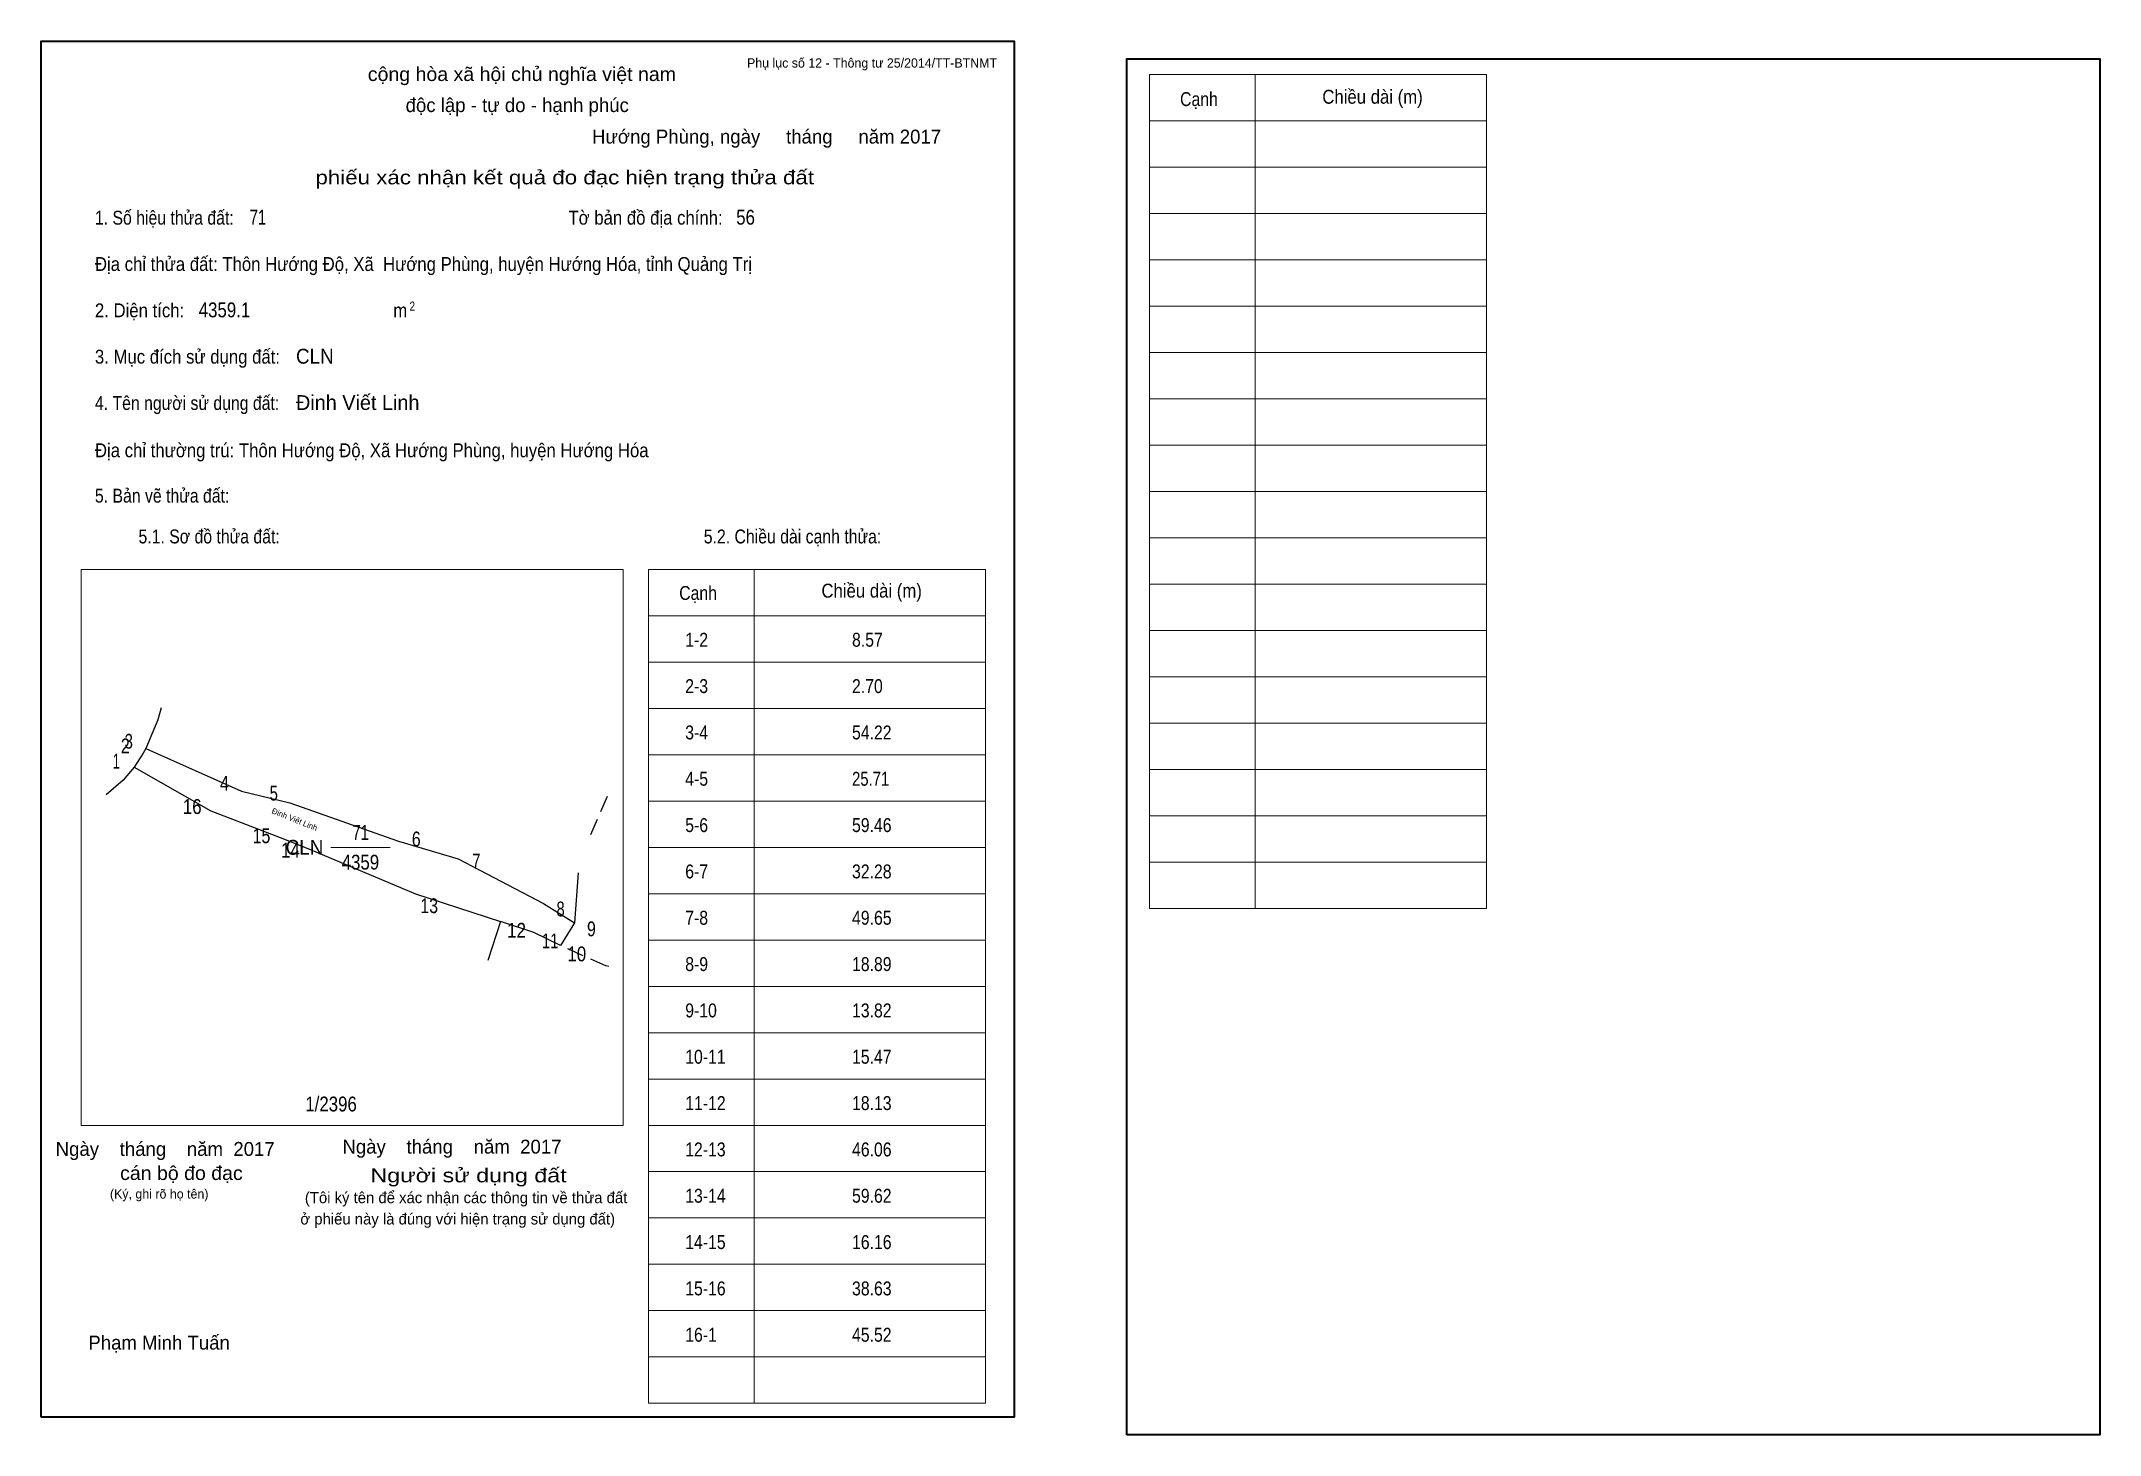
# Model space of a CAD drawing. Header units: centimetres. Extents: x 0 to 44.4, y -0.4 to 29.7.
import ezdxf
from ezdxf.enums import TextEntityAlignment as Align

# ---------------------------------------------------------------- set-up
doc = ezdxf.new("R2010")
doc.units = ezdxf.units.CM
doc.header["$LTSCALE"] = 0.12
doc.linetypes.add('MEDIUM_DASHED', pattern=[4.5, 3, -1.5])
for name, color, linetype in [('2', 7, 'Continuous'), ('30', 7, 'Continuous'), ('32', 7, 'Continuous'), ('34', 7, 'Continuous')]:
    doc.layers.add(name, color=color, linetype=linetype)
for name, color, linetype, lineweight in [('33', 7, 'Continuous', 13), ('6', 7, 'Continuous', 25), ('63', 7, 'Continuous', 13)]:
    doc.layers.add(name, color=color, linetype=linetype, lineweight=lineweight)

msp = doc.modelspace()

# ---------------------------------------------------------------- linework, layer by layer
at = {"layer": '33'}
msp.add_line((6.25, 12.3), (7.53, 12.3), dxfattribs=at)
at = {"layer": '6', "linetype": 'MEDIUM_DASHED'}
msp.add_line((11.86, 12.58), (12.25, 13.47), dxfattribs=at)
at = {"layer": '6'}
msp.add_line((9.91, 10.7), (9.64, 9.86), dxfattribs=at)
for points in [[(2.59, 15.31), (2.52, 15.05), (2.26, 14.43)], [(2.26, 14.43), (2.2, 14.33), (2.01, 14.03)], [(2.26, 14.43), (4.32, 13.51), (5.37, 13.26), (7.71, 12.43), (9, 12.05), (10.84, 11.09), (11.51, 10.67)], [(2.01, 14.03), (1.77, 13.75), (1.4, 13.43)], [(2.01, 14.03), (3.66, 13.09), (5.16, 12.51), (5.79, 12.26), (8.08, 11.3), (9.91, 10.7)], [(11.59, 11.75), (11.51, 10.67), (11.21, 10.18)], [(11.21, 10.18), (10.63, 10.46), (9.91, 10.7)]]:
    msp.add_lwpolyline(points, dxfattribs=at)
at = {"layer": '6', "linetype": 'MEDIUM_DASHED'}
msp.add_lwpolyline([(12.25, 9.73), (12.19, 9.74), (11.21, 10.18)], dxfattribs=at)
at = {"layer": '63'}
for p, q in [((23.92, 28.98), (31.19, 28.98)), ((23.92, 10.98), (23.92, 28.98)), ((26.2, 10.98), (26.2, 28.98)), ((31.19, 10.98), (31.19, 28.98)), ((23.92, 27.98), (31.19, 27.98)), ((23.92, 26.98), (31.19, 26.98)), ((23.92, 25.98), (31.19, 25.98)), ((23.92, 24.98), (31.19, 24.98)), ((23.92, 23.98), (31.19, 23.98)), ((23.92, 22.98), (31.19, 22.98)), ((23.92, 21.98), (31.19, 21.98)), ((23.92, 20.98), (31.19, 20.98)), ((23.92, 19.98), (31.19, 19.98)), ((23.92, 18.98), (31.19, 18.98)), ((0.86, 18.3), (12.56, 18.3)), ((0.86, 6.3), (0.86, 18.3)), ((12.56, 6.3), (12.56, 18.3)), ((13.11, 18.3), (20.38, 18.3)), ((13.11, 0.3), (13.11, 18.3)), ((15.39, 0.3), (15.39, 18.3)), ((20.38, 0.3), (20.38, 18.3)), ((23.92, 17.98), (31.19, 17.98)), ((13.11, 17.3), (20.38, 17.3)), ((23.92, 16.98), (31.19, 16.98)), ((13.11, 16.3), (20.38, 16.3)), ((23.92, 15.98), (31.19, 15.98)), ((13.11, 15.3), (20.38, 15.3)), ((23.92, 14.98), (31.19, 14.98)), ((13.11, 14.3), (20.38, 14.3)), ((23.92, 13.98), (31.19, 13.98)), ((13.11, 13.3), (20.38, 13.3)), ((23.92, 12.98), (31.19, 12.98)), ((13.11, 12.3), (20.38, 12.3)), ((23.92, 11.98), (31.19, 11.98)), ((13.11, 11.3), (20.38, 11.3)), ((23.92, 10.98), (31.19, 10.98)), ((13.11, 10.3), (20.38, 10.3)), ((13.11, 9.3), (20.38, 9.3)), ((13.11, 8.3), (20.38, 8.3)), ((13.11, 7.3), (20.38, 7.3)), ((0.86, 6.3), (12.56, 6.3)), ((13.11, 6.3), (20.38, 6.3)), ((13.11, 5.3), (20.38, 5.3)), ((13.11, 4.3), (20.38, 4.3)), ((13.11, 3.3), (20.38, 3.3)), ((13.11, 2.3), (20.38, 2.3)), ((13.11, 1.3), (20.38, 1.3)), ((13.11, 0.3), (20.38, 0.3))]:
    msp.add_line(p, q, dxfattribs=at)
at = {"layer": '63', "lineweight": 35}
for points in [[(0, 0), (0, 29.7), (21, 29.7), (21, 0)], [(23.43, -0.38), (23.43, 29.32), (44.43, 29.32), (44.43, -0.38)]]:
    msp.add_lwpolyline(points, close=True, dxfattribs=at)

# ---------------------------------------------------------------- texts
at = {"layer": '2'}
msp.add_text('Đinh Viết Linh', height=0.1252, rotation=338.171, dxfattribs=at).set_placement((5.447, 12.845), align=Align.CENTER)
at = {"layer": '30'}
for s, height, width, p in [('1-2', 0.3, 0.85, (13.9, 16.63)), ('8.57', 0.3, 0.85, (17.5, 16.63)), ('2-3', 0.3, 0.85, (13.9, 15.63)), ('2.70', 0.3, 0.85, (17.5, 15.63)), ('3-4', 0.3, 0.85, (13.9, 14.63)), ('54.22', 0.3, 0.85, (17.5, 14.63)), ('4-5', 0.3, 0.85, (13.9, 13.63)), ('25.71', 0.3, 0.8, (17.5, 13.63)), ('5-6', 0.3, 0.85, (13.9, 12.63)), ('59.46', 0.3, 0.85, (17.5, 12.63)), ('6-7', 0.3, 0.85, (13.9, 11.63)), ('32.28', 0.3, 0.85, (17.5, 11.63)), ('7-8', 0.3, 0.85, (13.9, 10.63)), ('49.65', 0.3, 0.85, (17.5, 10.63)), ('8-9', 0.3, 0.85, (13.9, 9.63)), ('18.89', 0.3, 0.85, (17.5, 9.63)), ('9-10', 0.3, 0.85, (13.9, 8.63)), ('13.82', 0.3, 0.85, (17.5, 8.63)), ('10-11', 0.3, 0.85, (13.9, 7.63)), ('15.47', 0.3, 0.85, (17.5, 7.63)), ('1/2396', 0.32, 0.85, (5.7, 6.6)), ('11-12', 0.3, 0.85, (13.9, 6.63)), ('18.13', 0.3, 0.85, (17.5, 6.63)), ('12-13', 0.3, 0.85, (13.9, 5.63)), ('46.06', 0.3, 0.85, (17.5, 5.63)), ('13-14', 0.3, 0.85, (13.9, 4.63)), ('59.62', 0.3, 0.85, (17.5, 4.63)), ('14-15', 0.3, 0.85, (13.9, 3.63)), ('16.16', 0.3, 0.85, (17.5, 3.63)), ('15-16', 0.3, 0.85, (13.9, 2.63)), ('38.63', 0.3, 0.85, (17.5, 2.63)), ('16-1', 0.3, 0.85, (13.9, 1.63)), ('45.52', 0.3, 0.85, (17.5, 1.63))]:
    msp.add_text(s, height=height, dxfattribs=dict(at, width=width)).set_placement(p)
at = {"layer": '32'}
for s, width, p in [('3', 0.75, (1.89, 14.43)), ('1', 0.65, (1.62, 14)), ('2', 0.8, (1.815, 14.33)), ('4', 0.8, (3.955, 13.52)), ('16', 0.85, (3.26, 13.02)), ('5', 0.75, (5.02, 13.31)), ('15', 0.8, (4.755, 12.39)), ('6', 0.8, (8.095, 12.32)), ('14', 0.85, (5.38, 12.08)), ('7', 0.75, (9.39, 11.84)), ('13', 0.8, (8.375, 10.88)), ('8', 0.75, (11.21, 10.81)), ('12', 0.85, (10.26, 10.35)), ('9', 0.8, (11.875, 10.38)), ('11', 0.75, (10.985, 10.12)), ('10', 0.85, (11.56, 9.84))]:
    msp.add_text(s, height=0.32, dxfattribs=dict(at, width=width)).set_placement(p, align=Align.CENTER)
at = {"layer": '33', "width": 0.95}
msp.add_text('CLN', height=0.32, dxfattribs=at).set_placement((6.09, 12.14), align=Align.RIGHT)
at = {"layer": '33'}
for s, width, p in [('71', 0.75, (6.895, 12.46)), ('4359', 0.85, (6.89, 11.82))]:
    msp.add_text(s, height=0.32, dxfattribs=dict(at, width=width)).set_placement(p, align=Align.CENTER)
at = {"layer": '34'}
for s, width, p in [('71', 0.75, (4.5, 25.74)), ('56', 0.85, (15, 25.74)), ('4359.1', 0.85, (3.4, 23.74)), ('CLN', 0.95, (5.5, 22.74))]:
    msp.add_text(s, height=0.32, dxfattribs=dict(at, width=width)).set_placement(p)
msp.add_text('Đinh Viết Linh', height=0.32, dxfattribs=at).set_placement((5.5, 21.74))
at = {"layer": '63'}
for s, height, p in [('Phụ lục số 12 - Thông tư 25/2014/TT-BTNMT', 0.2, (20.63, 29.13)), ('Ngày    tháng    năm  2017', 0.3, (5.04, 5.64)), ('Ngày    tháng    năm  2017', 0.3, (11.23, 5.69)), ('(Ký, ghi rõ họ tên)', 0.2, (3.61, 4.72))]:
    msp.add_text(s, height=height, dxfattribs=at).set_placement(p, align=Align.RIGHT)
at = {"layer": '63', "width": 1.05}
msp.add_text('cộng hòa xã hội chủ nghĩa việt nam', height=0.3, dxfattribs=at).set_placement((10.375, 28.84), align=Align.CENTER)
at = {"layer": '63'}
for s, height, p in [('độc lập - tự do - hạnh phúc', 0.3, (10.275, 28.17)), ('Hướng Phùng, ngày     tháng     năm 2017', 0.3, (15.655, 27.49)), ('(Tôi ký tên để xác nhận các thông tin về thửa đất ', 0.24, (9.215, 4.62)), ('ở phiếu này là đúng với hiện trạng sử dụng đất)', 0.24, (8.99, 4.16)), ('Phạm Minh Tuấn', 0.3, (2.545, 1.46))]:
    msp.add_text(s, height=height, dxfattribs=at).set_placement(p, align=Align.CENTER)
for s, height, width, p in [('Cạnh', 0.3, 0.85, (24.58, 28.3)), ('Chiều dài (m)', 0.3, 0.9, (27.65, 28.35)), ('1. Số hiệu thửa đất:', 0.3, 0.85, (1.16, 25.74)), ('Tờ bản đồ địa chính:', 0.3, 0.9, (11.38, 25.74)), ('Địa chỉ thửa đất: Thôn Hướng Độ, Xã  Hướng Phùng, huyện Hướng Hóa, tỉnh Quảng Trị', 0.3, 0.9, (1.16, 24.74)), ('2. Diện tích:', 0.3, 0.9, (1.16, 23.74)), ('2', 0.2, 0.8, (7.95, 23.88)), ('m', 0.3, 0.9, (7.6, 23.74)), ('3. Mục đích sử dụng đất:', 0.3, 0.9, (1.16, 22.74)), ('4. Tên người sử dụng đất:', 0.3, 0.85, (1.16, 21.74)), ('Địa chỉ thường trú: Thôn Hướng Độ, Xã Hướng Phùng, huyện Hướng Hóa', 0.3, 0.9, (1.16, 20.72)), ('5. Bản vẽ thửa đất:', 0.3, 0.85, (1.16, 19.74)), ('5.1. Sơ đồ thửa đất:', 0.3, 0.85, (2.1, 18.86)), ('5.2. Chiều dài cạnh thửa:', 0.3, 0.85, (14.3, 18.86)), ('Cạnh', 0.3, 0.85, (13.77, 17.64)), ('Chiều dài (m)', 0.3, 0.9, (16.84, 17.69))]:
    msp.add_text(s, height=height, dxfattribs=dict(at, width=width)).set_placement(p)
for s, width, p in [('phiếu xác nhận kết quả đo đạc hiện trạng thửa đất', 1.2, (16.68, 26.61)), ('cán bộ đo đạc', 1.05, (4.35, 5.12)), ('Người sử dụng đất', 1.25, (11.34, 5.07))]:
    msp.add_text(s, height=0.3, dxfattribs=dict(at, width=width)).set_placement(p, align=Align.RIGHT)

doc.saveas('drawing.dxf')
